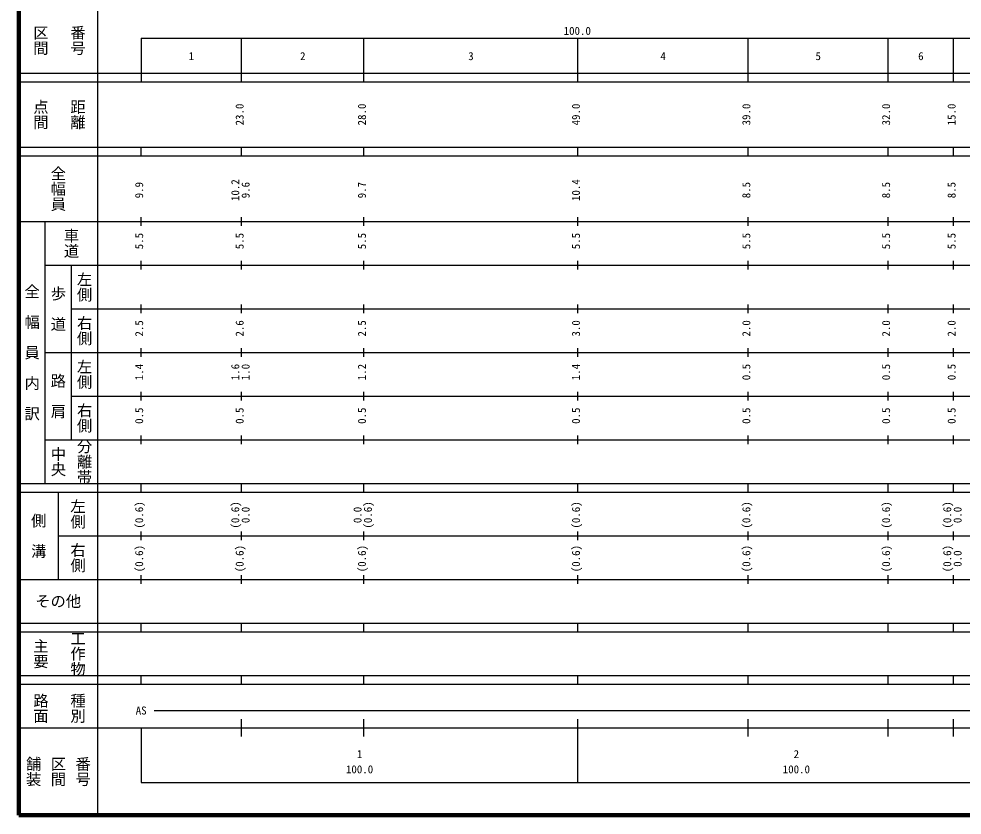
# Model space of a CAD drawing. Units: millimetres on the paper, enlarged 1000 times. Extents: x 40000 to 680000, y 20000 to 380000.
# Drawn here: x 40000 to 255951, y 20000 to 202409 of the extents above; entities that cross this region are included whole.
import ezdxf
from ezdxf.enums import TextEntityAlignment as Align

# ---------------------------------------------------------------- set-up
doc = ezdxf.new("R2010")
doc.units = ezdxf.units.MM
doc.header["$LTSCALE"] = 1000
doc.layers.add('M-TTL', color=2, linetype='Continuous', lineweight=140)
doc.layers.add('M-TTL-BAND', color=7, linetype='Continuous', lineweight=25)
doc.styles.add('@ＭＳ ゴシック', font='')
doc.styles.add('ＭＳ ゴシック', font='')
doc.styles.get('@ＭＳ ゴシック').set_extended_font_data('@MS Gothic')
doc.styles.get('ＭＳ ゴシック').set_extended_font_data('MS Gothic')

msp = doc.modelspace()

# ---------------------------------------------------------------- linework, layer by layer
at = {"layer": 'M-TTL'}
for p, q in [((40000, 380000), (40000, 20000)), ((40000, 20000), (680000, 20000))]:
    msp.add_line(p, q, dxfattribs=at)
at = {"layer": 'M-TTL-BAND'}
for p, q in [((58000, 370000), (58000, 20000)), ((68000, 198000), (579000, 198000)), ((68000, 198000), (68000, 188000)), ((91000, 188000), (91000, 198000)), ((119000, 188000), (119000, 198000)), ((168000, 188000), (168000, 198000)), ((207000, 188000), (207000, 198000)), ((239000, 188000), (239000, 198000)), ((254000, 188000), (254000, 198000)), ((40000, 190000), (579000, 190000)), ((40000, 188000), (579000, 188000)), ((40000, 173000), (579000, 173000)), ((68000, 171000), (68000, 173000)), ((91000, 171000), (91000, 173000)), ((119000, 171000), (119000, 173000)), ((168000, 171000), (168000, 173000)), ((207000, 171000), (207000, 173000)), ((239000, 171000), (239000, 173000)), ((254000, 171000), (254000, 173000)), ((40000, 171000), (579000, 171000)), ((40000, 156000), (579000, 156000)), ((46000, 96000), (46000, 156000)), ((68000, 155000), (68000, 157000)), ((91000, 155000), (91000, 157000)), ((119000, 155000), (119000, 157000)), ((168000, 155000), (168000, 157000)), ((207000, 155000), (207000, 157000)), ((239000, 155000), (239000, 157000)), ((254000, 155000), (254000, 157000)), ((68000, 145000), (68000, 147000)), ((91000, 145000), (91000, 147000)), ((119000, 145000), (119000, 147000)), ((168000, 145000), (168000, 147000)), ((207000, 145000), (207000, 147000)), ((239000, 145000), (239000, 147000)), ((254000, 145000), (254000, 147000)), ((46000, 146000), (579000, 146000)), ((52000, 146000), (52000, 106000)), ((68000, 135000), (68000, 137000)), ((91000, 135000), (91000, 137000)), ((119000, 135000), (119000, 137000)), ((168000, 135000), (168000, 137000)), ((207000, 135000), (207000, 137000)), ((239000, 135000), (239000, 137000)), ((254000, 135000), (254000, 137000)), ((52000, 136000), (579000, 136000)), ((46000, 126000), (579000, 126000)), ((68000, 125000), (68000, 127000)), ((91000, 125000), (91000, 127000)), ((119000, 125000), (119000, 127000)), ((168000, 125000), (168000, 127000)), ((207000, 125000), (207000, 127000)), ((239000, 125000), (239000, 127000)), ((254000, 125000), (254000, 127000)), ((68000, 115000), (68000, 117000)), ((91000, 115000), (91000, 117000)), ((119000, 115000), (119000, 117000)), ((168000, 115000), (168000, 117000)), ((207000, 115000), (207000, 117000)), ((239000, 115000), (239000, 117000)), ((254000, 115000), (254000, 117000)), ((52000, 116000), (579000, 116000)), ((46000, 106000), (579000, 106000)), ((68000, 105000), (68000, 107000)), ((91000, 105000), (91000, 107000)), ((119000, 105000), (119000, 107000)), ((168000, 105000), (168000, 107000)), ((207000, 105000), (207000, 107000)), ((239000, 105000), (239000, 107000)), ((254000, 105000), (254000, 107000)), ((40000, 96000), (579000, 96000)), ((68000, 94000), (68000, 96000)), ((91000, 94000), (91000, 96000)), ((119000, 94000), (119000, 96000)), ((168000, 94000), (168000, 96000)), ((207000, 94000), (207000, 96000)), ((239000, 94000), (239000, 96000)), ((254000, 94000), (254000, 96000)), ((40000, 94000), (579000, 94000)), ((49000, 94000), (49000, 74000)), ((68000, 83000), (68000, 85000)), ((91000, 83000), (91000, 85000)), ((119000, 83000), (119000, 85000)), ((168000, 83000), (168000, 85000)), ((207000, 83000), (207000, 85000)), ((239000, 83000), (239000, 85000)), ((254000, 83000), (254000, 85000)), ((49000, 84000), (579000, 84000)), ((40000, 74000), (579000, 74000)), ((68000, 73000), (68000, 75000)), ((91000, 73000), (91000, 75000)), ((119000, 73000), (119000, 75000)), ((168000, 73000), (168000, 75000)), ((207000, 73000), (207000, 75000)), ((239000, 73000), (239000, 75000)), ((254000, 73000), (254000, 75000)), ((40000, 64000), (579000, 64000)), ((68000, 62000), (68000, 64000)), ((91000, 62000), (91000, 64000)), ((119000, 62000), (119000, 64000)), ((168000, 62000), (168000, 64000)), ((207000, 62000), (207000, 64000)), ((239000, 62000), (239000, 64000)), ((254000, 62000), (254000, 64000)), ((40000, 62000), (579000, 62000)), ((40000, 52000), (579000, 52000)), ((68000, 50000), (68000, 52000)), ((91000, 50000), (91000, 52000)), ((119000, 50000), (119000, 52000)), ((168000, 50000), (168000, 52000)), ((207000, 50000), (207000, 52000)), ((239000, 50000), (239000, 52000)), ((254000, 50000), (254000, 52000)), ((40000, 50000), (579000, 50000)), ((71000, 44000), (565000, 44000)), ((91000, 38000), (91000, 42000)), ((119000, 38000), (119000, 42000)), ((168000, 27500), (168000, 42000)), ((207000, 38000), (207000, 42000)), ((239000, 38000), (239000, 42000)), ((254000, 38000), (254000, 42000)), ((40000, 40000), (579000, 40000)), ((68000, 40000), (68000, 27500)), ((68000, 27500), (579000, 27500))]:
    msp.add_line(p, q, dxfattribs=at)

# ---------------------------------------------------------------- texts
at = {"layer": 'M-TTL-BAND', "style": '@ＭＳ ゴシック'}
for s, p in [('区間', (45000, 197500)), ('番号', (53500, 197500)), ('点間', (45000, 180500)), ('距離', (53500, 180500)), ('全幅員', (49000, 163500)), ('車道', (52000, 151000)), ('左側', (55000, 141000)), ('全\u3000幅\u3000員\u3000内\u3000訳', (43000, 126000)), ('歩\u3000道', (49000, 136000)), ('右側', (55000, 131000)), ('左側', (55000, 121000)), ('路\u3000肩', (49000, 116000)), ('右側', (55000, 111000)), ('分離帯', (55000, 101000)), ('中央', (49000, 101000)), ('左側', (53500, 89000)), ('側\u3000溝', (44500, 84000)), ('右側', (53500, 79000)), ('工作物', (53500, 57000)), ('主要', (45000, 57000)), ('路面', (45000, 44500)), ('種別', (53500, 44500)), ('舗装', (43333, 30000)), ('区間', (49000, 30000)), ('番号', (54667, 30000))]:
    msp.add_text(s, height=2566, rotation=270, dxfattribs=at).set_placement(p, align=Align.MIDDLE_CENTER)
at = {"layer": 'M-TTL-BAND', "style": 'ＭＳ ゴシック'}
for s, p in [('100.0', (167844, 198195)), ('1', (79500, 192405)), ('2', (105000, 192405)), ('3', (143500, 192405)), ('4', (187500, 192405)), ('5', (223000, 192405)), ('6', (246500, 192405)), ('AS', (68000, 42500)), ('1', (118000, 32523)), ('2', (218000, 32523)), ('100.0', (118000, 29033)), ('100.0', (218000, 29033))]:
    msp.add_text(s, height=1833, dxfattribs=at).set_placement(p, align=Align.BOTTOM_CENTER)
for s, p in [('23.0', (92000, 180500)), ('28.0', (120000, 180500)), ('49.0', (169000, 180500)), ('39.0', (208000, 180500)), ('32.0', (240000, 180500)), ('15.0', (255000, 180500)), ('9.9', (69000, 163174)), ('10.2', (91000, 163174)), ('9.6', (93370, 163174)), ('9.7', (120000, 163174)), ('10.4', (169000, 163174)), ('8.5', (208000, 163174)), ('8.5', (240000, 163174)), ('8.5', (255000, 163174)), ('5.5', (69000, 151500)), ('5.5', (92000, 151500)), ('5.5', (120000, 151500)), ('5.5', (169000, 151500)), ('5.5', (208000, 151500)), ('5.5', (240000, 151500)), ('5.5', (255000, 151500)), ('2.5', (69000, 131500)), ('2.6', (92000, 131500)), ('2.5', (120000, 131500)), ('3.0', (169000, 131500)), ('2.0', (208000, 131500)), ('2.0', (240000, 131500)), ('2.0', (255000, 131500)), ('1.4', (69000, 121500)), ('1.6', (91000, 121500)), ('1.0', (93370, 121500)), ('1.2', (120000, 121500)), ('1.4', (169000, 121500)), ('0.5', (208000, 121500)), ('0.5', (240000, 121500)), ('0.5', (255000, 121500)), ('0.5', (69000, 111500)), ('0.5', (92000, 111500)), ('0.5', (120000, 111500)), ('0.5', (169000, 111500)), ('0.5', (208000, 111500)), ('0.5', (240000, 111500)), ('0.5', (255000, 111500)), ('(0.6)', (69000, 88764)), ('(0.6)', (91000, 88764)), ('(0.6)', (121370, 88764)), ('(0.6)', (169000, 88764)), ('(0.6)', (208000, 88764)), ('(0.6)', (240000, 88764)), ('(0.6)', (254000, 88764)), ('0.0', (93370, 88764)), ('0.0', (119000, 88764)), ('0.0', (256370, 88764)), ('(0.6)', (69000, 78764)), ('(0.6)', (92000, 78764)), ('(0.6)', (120000, 78764)), ('(0.6)', (169000, 78764)), ('(0.6)', (208000, 78764)), ('(0.6)', (240000, 78764)), ('(0.6)', (254000, 78764)), ('0.0', (256370, 78764))]:
    msp.add_text(s, height=1833, rotation=90, dxfattribs=at).set_placement(p, align=Align.BOTTOM_CENTER)
msp.add_text('その他', height=2566, dxfattribs=at).set_placement((49000, 69000), align=Align.MIDDLE_CENTER)

doc.saveas('drawing.dxf')
